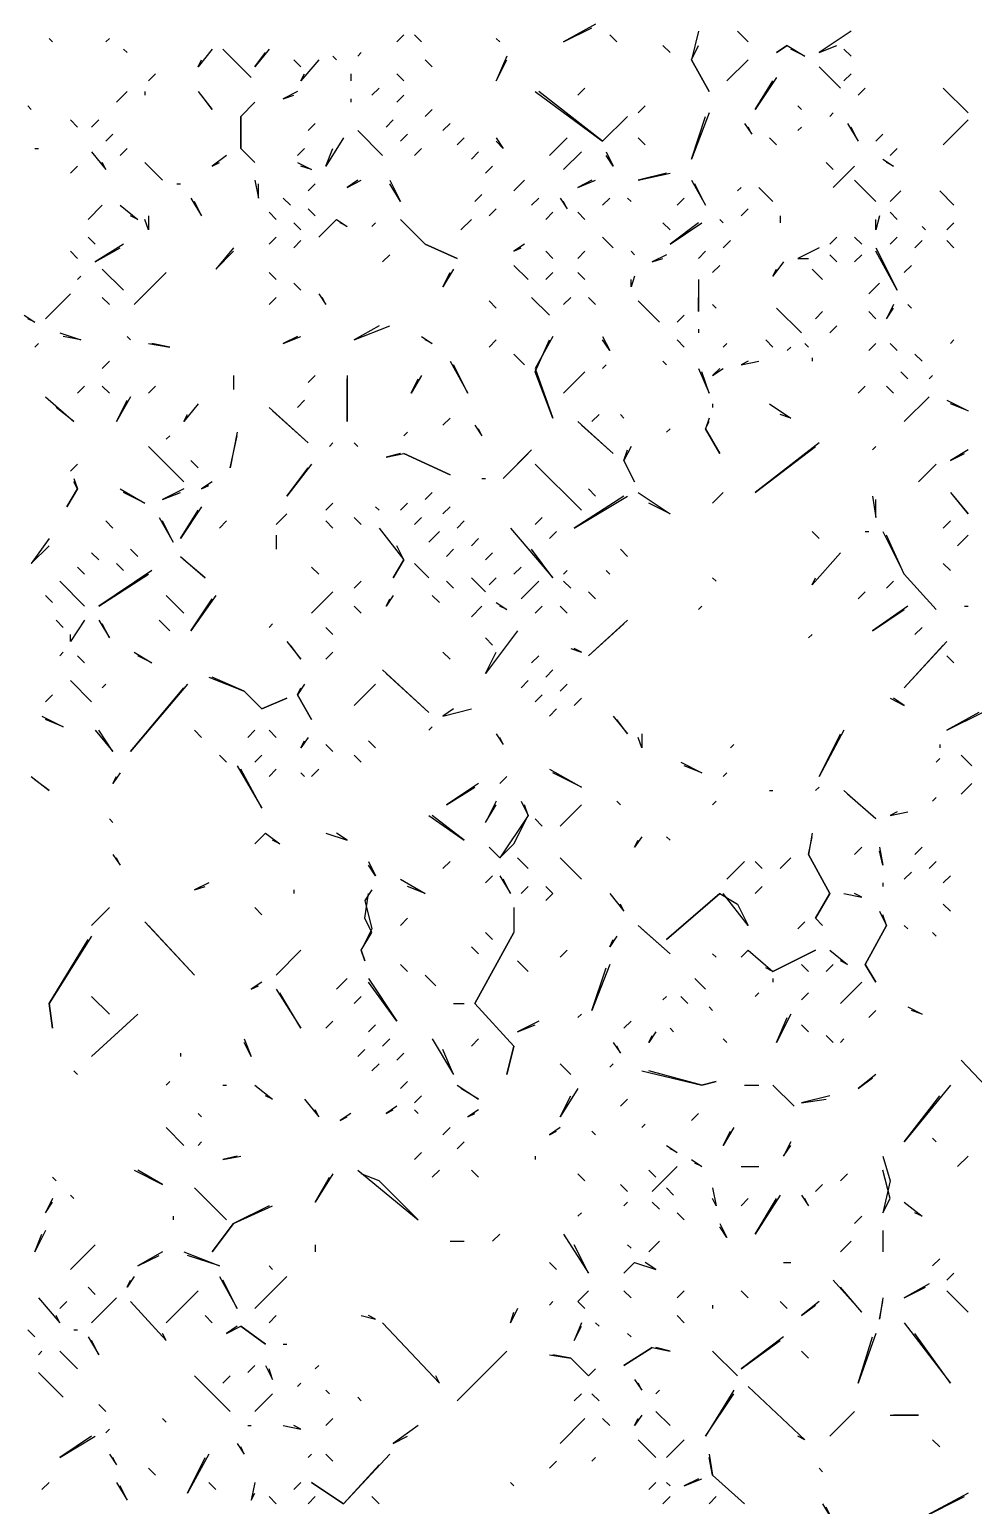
# Model space of a CAD drawing. Extents: x 1 to 2775, y -31 to 2075.
# Drawn here: x 1820.2 to 1864.6, y 582.8 to 652.1 of the extents above; entities that cross this region are included whole.
import ezdxf

# ---------------------------------------------------------------- set-up
doc = ezdxf.new("R2010")
doc.units = 0
doc.layers.add('LINEWORK', color=4, linetype='CONTINUOUS')

msp = doc.modelspace()

# ---------------------------------------------------------------- linework, layer by layer
at = {"layer": 'LINEWORK'}
for points in [[(1837.8333, 651.8333), (1837.5, 651.5)], [(1838.3333, 651.8333), (1838.6667, 651.5)], [(1846.8333, 652.3333), (1845.3333, 651.5), (1846.6667, 652.1667)], [(1847.5, 651.8333), (1847.8333, 651.5)], [(1851.6667, 652), (1851.3333, 650.6667), (1852.1667, 649.1667), (1851.3333, 650.6667), (1851.6667, 651.3333)], [(1853.5, 652), (1854, 651.5)], [(1858.8333, 652), (1857.3333, 651), (1858.1667, 651.3333)], [(1821.1667, 651.6667), (1821.3333, 651.5)], [(1824, 651.6667), (1823.8333, 651.5)], [(1824.6667, 651.1667), (1824.8333, 651)], [(1828.8333, 651.1667), (1828.1667, 650.3333), (1828.3333, 650.6667)], [(1829.3333, 651.1667), (1830.6667, 649.8333)], [(1831.5, 651.1667), (1830.8333, 650.3333), (1831.3333, 651)], [(1842.1667, 651.6667), (1842.3333, 651.5)], [(1850, 651.3333), (1850.3333, 651)], [(1855.8333, 651.3333), (1855.3333, 651), (1855.8333, 651.3333), (1856.6667, 650.8333), (1856, 651.1667)], [(1858.5, 651.1667), (1858.8333, 650.8333)], [(1832.6667, 650.6667), (1833, 650.3333)], [(1833.8333, 650.6667), (1833, 649.6667), (1833.1667, 650)], [(1834.5, 650.8333), (1834.6667, 650.6667)], [(1835.8333, 651), (1835.6667, 650.8333)], [(1838.8333, 650.6667), (1839.1667, 650.3333)], [(1842.6667, 650.8333), (1842.1667, 649.6667), (1842.6667, 650.6667)], [(1854, 650.6667), (1853, 649.6667)], [(1826.1667, 650), (1825.8333, 649.6667)], [(1835.3333, 650), (1835.3333, 649.6667)], [(1837.5, 650), (1837.8333, 649.6667)], [(1855.3333, 649.8333), (1854.3333, 648.3333), (1855.1667, 649.6667)], [(1857.3333, 650.3333), (1858.3333, 649.3333)], [(1858.8333, 650), (1858.5, 649.6667)], [(1824.8333, 649.1667), (1824.3333, 648.6667)], [(1825.6667, 649.1667), (1825.6667, 649)], [(1828.1667, 649.1667), (1828.8333, 648.3333), (1828.3333, 649)], [(1832.8333, 649.1667), (1832.1667, 648.8333), (1832.6667, 649)], [(1836.6667, 649.3333), (1836.3333, 649)], [(1837.8333, 649), (1837.5, 648.6667)], [(1844, 649.1667), (1847.1667, 646.8333), (1848.3333, 648), (1847.1667, 646.8333), (1844.1667, 649.1667)], [(1846.3333, 649.3333), (1846, 649)], [(1859.5, 649.3333), (1859.1667, 649)], [(1863.1667, 649.3333), (1864.3333, 648.1667)], [(1820.1667, 648.5), (1820.3333, 648.3333)], [(1830.8333, 648.6667), (1830.1667, 648), (1830.1667, 646.5), (1830.8333, 645.8333), (1830.1667, 646.5), (1830.1667, 648)], [(1835.3333, 648.8333), (1835.3333, 648.6667)], [(1839.1667, 648.3333), (1838.8333, 648)], [(1849.1667, 648.5), (1848.8333, 648.1667)], [(1856.3333, 648.5), (1856.5, 648.3333)], [(1822.1667, 647.8333), (1822.5, 647.5)], [(1823.5, 647.8333), (1823.1667, 647.5)], [(1833.6667, 647.6667), (1833.3333, 647.3333)], [(1837.3333, 647.8333), (1837, 647.5)], [(1840, 647.6667), (1839.6667, 647.3333)], [(1852.1667, 648.1667), (1851.3333, 646), (1852, 648)], [(1853.8333, 647.6667), (1854.1667, 647.1667), (1854, 647.5)], [(1858, 648.1667), (1857.8333, 648)], [(1858.6667, 647.6667), (1859.1667, 646.8333), (1858.8333, 647.5)], [(1864.3333, 647.8333), (1863.1667, 646.6667)], [(1824.1667, 647.1667), (1823.8333, 646.8333)], [(1835, 647), (1834.1667, 645.6667), (1834.5, 646.5)], [(1835.6667, 647.3333), (1836.8333, 646.1667)], [(1838, 647.1667), (1837.6667, 646.8333)], [(1840.6667, 647), (1840.3333, 646.6667)], [(1842.1667, 647), (1842.5, 646.5), (1842.1667, 646.8333)], [(1845.5, 647), (1844.6667, 646.1667)], [(1848.8333, 647), (1849.1667, 646.6667)], [(1855, 647), (1855.3333, 646.6667)], [(1856.5, 647.5), (1856.3333, 647.3333)], [(1860.3333, 647.1667), (1860, 646.8333)], [(1820.5, 646.5), (1820.6667, 646.5)], [(1823.1667, 646.3333), (1823.8333, 645.5), (1823.6667, 645.8333)], [(1824.8333, 646.5), (1824.5, 646.1667)], [(1833.1667, 646.5), (1832.8333, 646.1667)], [(1838.6667, 646.5), (1838.3333, 646.1667)], [(1841.3333, 646.3333), (1841, 646)], [(1846.1667, 646.3333), (1845.3333, 645.5)], [(1847.3333, 646.3333), (1847.6667, 645.6667), (1847.3333, 646.1667)], [(1861, 646.5), (1860.6667, 646.1667)], [(1822.5, 645.6667), (1822.1667, 645.3333)], [(1825.6667, 645.8333), (1826.5, 645)], [(1829.5, 646.1667), (1828.8333, 645.6667), (1829.1667, 645.8333)], [(1832.8333, 645.8333), (1833.5, 645.5), (1833, 645.6667)], [(1842, 645.6667), (1841.6667, 645.3333)], [(1857.6667, 645.8333), (1858, 645.5)], [(1859, 645.6667), (1858, 644.6667), (1858.6667, 645.3333)], [(1860.3333, 646), (1860.8333, 645.6667), (1860.5, 645.8333)], [(1827.1667, 644.8333), (1827.3333, 644.8333)], [(1830.8333, 645), (1831, 644.1667), (1831, 644.8333)], [(1833.6667, 644.8333), (1833.3333, 644.5)], [(1835.6667, 645), (1835.1667, 644.6667), (1835.8333, 645)], [(1837.1667, 645), (1837.6667, 644), (1837.1667, 644.8333)], [(1843.5, 645), (1843, 644.5)], [(1846.6667, 645), (1846, 644.6667), (1846.8333, 645)], [(1850.1667, 645.3333), (1848.8333, 645), (1850.3333, 645.3333)], [(1851.3333, 645), (1852, 643.8333), (1851.5, 644.8333)], [(1859, 645), (1860, 644)], [(1827.8333, 644.1667), (1828.3333, 643.3333), (1828, 644)], [(1832.1667, 644.1667), (1832.5, 643.8333)], [(1841.5, 644.3333), (1841.1667, 644)], [(1844.1667, 644.1667), (1843.8333, 643.8333)], [(1845.1667, 644.1667), (1845.5, 643.6667), (1845.3333, 644)], [(1847.5, 644.1667), (1847.1667, 643.8333)], [(1848.3333, 644.1667), (1848.5, 644)], [(1851, 644.1667), (1850.6667, 643.8333)], [(1853.6667, 644.6667), (1853.5, 644.5)], [(1854.5, 644.6667), (1855.1667, 644)], [(1861.1667, 644.5), (1860.6667, 644)], [(1863, 644.5), (1863.6667, 643.8333)], [(1823.6667, 643.8333), (1823, 643.1667)], [(1824.5, 643.8333), (1825.3333, 643.1667), (1825, 643.3333)], [(1831.5, 643.5), (1831.8333, 643.1667)], [(1833.3333, 643.6667), (1833.6667, 643.3333)], [(1842.1667, 643.6667), (1841.8333, 643.3333)], [(1844.8333, 643.5), (1844.5, 643.1667)], [(1846, 643.5), (1846.3333, 643.1667)], [(1854, 643.6667), (1853.6667, 643.3333)], [(1860.6667, 643.5), (1861, 643.1667)], [(1825.8333, 643.3333), (1825.8333, 642.6667), (1825.6667, 643.1667)], [(1832.6667, 643), (1833, 642.6667)], [(1834.6667, 643.1667), (1833.8333, 642.3333), (1834.6667, 643.1667), (1835.1667, 642.8333), (1834.8333, 643)], [(1836.5, 643), (1836.3333, 642.8333)], [(1837.6667, 643.1667), (1838.8333, 642), (1840.3333, 641.3333), (1838.8333, 642)], [(1841, 643.1667), (1840.5, 642.6667)], [(1850, 643), (1850.3333, 642.6667)], [(1851.6667, 643), (1850.3333, 642), (1851.8333, 643)], [(1852.6667, 643.1667), (1852.8333, 643)], [(1855.5, 643.3333), (1855.5, 643)], [(1860.1667, 643.3333), (1860, 642.6667), (1860, 643.1667)], [(1862.1667, 642.8333), (1862.3333, 642.6667)], [(1863.6667, 643), (1863.3333, 642.6667)], [(1823, 642.3333), (1823.3333, 642)], [(1831.8333, 642.3333), (1831.5, 642)], [(1833, 642.1667), (1832.6667, 641.8333)], [(1847.1667, 642.3333), (1847.6667, 641.8333)], [(1853.1667, 642.1667), (1852.8333, 641.8333)], [(1858.1667, 642.3333), (1857.8333, 642)], [(1859, 642.3333), (1859.3333, 642)], [(1861, 642.3333), (1860.6667, 642)], [(1862.1667, 642.1667), (1861.8333, 641.8333)], [(1863.3333, 642.1667), (1863.6667, 641.8333)], [(1822.1667, 641.6667), (1822.5, 641.3333)], [(1824.6667, 642), (1823.3333, 641.1667), (1824.5, 641.8333)], [(1829.8333, 641.8333), (1829, 640.8333), (1829.8333, 641.6667)], [(1837.1667, 641.5), (1836.8333, 641.1667)], [(1843.5, 642), (1843, 641.6667), (1843.3333, 641.8333)], [(1844.5, 641.6667), (1844.8333, 641.3333)], [(1846.3333, 641.6667), (1846, 641.3333)], [(1848.5, 641.6667), (1848.6667, 641.5)], [(1850.1667, 641.5), (1849.5, 641.1667), (1850, 641.3333)], [(1852, 641.6667), (1851.6667, 641.3333)], [(1857.3333, 641.8333), (1856.3333, 641.3333), (1856.8333, 641.3333)], [(1857.8333, 641.5), (1858.1667, 641.1667)], [(1859.3333, 641.5), (1859, 641.1667)], [(1860, 641.8333), (1861, 639.8333), (1860, 641.6667)], [(1823.6667, 640.8333), (1824.6667, 639.8333)], [(1826.6667, 640.6667), (1825.1667, 639.1667)], [(1831.5, 640.6667), (1831.8333, 640.3333)], [(1840.1667, 640.8333), (1839.6667, 640), (1840, 640.6667)], [(1843, 641), (1843.6667, 640.3333)], [(1844.8333, 640.6667), (1844.5, 640.3333)], [(1846, 640.6667), (1846.3333, 640.3333)], [(1852.6667, 641), (1852.3333, 640.6667)], [(1855.6667, 641.1667), (1855.1667, 640.5), (1855.3333, 640.8333)], [(1857, 640.8333), (1857.5, 640.3333)], [(1861.6667, 641), (1861.3333, 640.6667)], [(1822.6667, 640.5), (1822.5, 640.3333)], [(1832.6667, 640.1667), (1833, 639.8333)], [(1848.6667, 640.5), (1848.5, 640), (1848.5, 640.3333)], [(1851.6667, 640.3333), (1851.6667, 638.8333), (1851.6667, 639.5)], [(1860.1667, 640.1667), (1859.6667, 639.6667)], [(1822.1667, 639.6667), (1821, 638.5)], [(1823.6667, 639.5), (1824, 639.1667)], [(1831.8333, 639.5), (1831.5, 639.1667)], [(1833.8333, 639.6667), (1834.1667, 639.1667), (1834, 639.5)], [(1841.8333, 639.3333), (1842.1667, 639)], [(1843.8333, 639.5), (1844.6667, 638.6667)], [(1845.6667, 639.5), (1845.3333, 639.1667)], [(1846.5, 639.5), (1846.8333, 639.1667)], [(1848.8333, 639.3333), (1849.8333, 638.3333)], [(1820, 638.6667), (1820.5, 638.3333), (1820.1667, 638.5)], [(1851, 638.6667), (1850.6667, 638.3333)], [(1852.3333, 639.1667), (1852.5, 639)], [(1855.3333, 639), (1856.5, 637.8333)], [(1857.5, 638.8333), (1857.1667, 638.5)], [(1859.6667, 638.8333), (1860, 638.5)], [(1860.8333, 639.1667), (1860.5, 638.5), (1860.8333, 639)], [(1861.5, 639.1667), (1861.6667, 639)], [(1836.6667, 638.1667), (1835.5, 637.5), (1837.1667, 638.1667)], [(1851.6667, 638), (1851.6667, 637.8333)], [(1858.1667, 638.1667), (1857.8333, 637.8333)], [(1820.6667, 637.3333), (1820.5, 637.1667)], [(1821.6667, 637.8333), (1822.6667, 637.5), (1821.8333, 637.6667)], [(1824.8333, 637.6667), (1825, 637.5)], [(1825.8333, 637.3333), (1826.8333, 637.1667), (1826, 637.3333)], [(1832.8333, 637.6667), (1832.1667, 637.3333), (1833, 637.6667)], [(1838.6667, 637.6667), (1839.1667, 637.3333), (1838.8333, 637.5)], [(1842.1667, 637.5), (1841.8333, 637.1667)], [(1844.8333, 637.6667), (1844, 636.1667), (1844.8333, 633.8333), (1844, 636), (1844.6667, 637.5)], [(1847.1667, 637.6667), (1847.5, 637), (1847.1667, 637.5)], [(1850.6667, 637.5), (1851, 637.1667)], [(1853, 637.3333), (1852.8333, 637.1667)], [(1854.8333, 637.5), (1855.1667, 637.1667)], [(1856.6667, 637.3333), (1856.8333, 637.1667)], [(1860, 637.3333), (1859.6667, 637)], [(1860.6667, 637.3333), (1861, 637)], [(1863.6667, 637.5), (1863.5, 637.3333)], [(1824, 636.5), (1823.6667, 636.1667)], [(1840, 636.5), (1840.8333, 635), (1840.1667, 636.3333)], [(1843, 636.8333), (1843.5, 636.3333)], [(1850, 636.5), (1850.1667, 636.3333)], [(1854, 636.5), (1853.6667, 636.3333), (1854.5, 636.5)], [(1856, 637.1667), (1855.8333, 637)], [(1857, 636.6667), (1857, 636.5)], [(1861.8333, 636.8333), (1862.1667, 636.5)], [(1829.8333, 635.8333), (1829.8333, 635.1667)], [(1833.6667, 635.8333), (1833.3333, 635.5)], [(1835.1667, 635.8333), (1835.1667, 633.6667), (1835.1667, 635.6667)], [(1838.6667, 635.8333), (1838.1667, 635), (1838.5, 635.6667)], [(1846.3333, 636), (1845.3333, 635)], [(1847.3333, 636.3333), (1847.1667, 636.1667)], [(1851.6667, 636.1667), (1852.1667, 635), (1851.8333, 636)], [(1852.6667, 636.1667), (1852.3333, 635.8333), (1852.8333, 636.1667)], [(1861.1667, 636), (1861.5, 635.6667)], [(1862.6667, 635.8333), (1862.5, 635.6667)], [(1822.8333, 635.3333), (1822.5, 635)], [(1823.6667, 635.3333), (1824, 635)], [(1826.1667, 635.3333), (1825.8333, 635)], [(1859.5, 635.3333), (1859.1667, 635)], [(1860.5, 635.3333), (1860.8333, 635)], [(1821, 634.8333), (1822.3333, 633.6667), (1821.5, 634.3333)], [(1825, 634.8333), (1824.3333, 633.6667), (1824.8333, 634.6667)], [(1828.1667, 634.5), (1827.5, 633.6667), (1827.6667, 634)], [(1833.1667, 634.6667), (1832.8333, 634.3333)], [(1852.3333, 634.5), (1852.3333, 634.3333)], [(1855, 634.5), (1856, 633.8333), (1855.5, 634)], [(1862.5, 634.8333), (1861.3333, 633.6667)], [(1863.3333, 634.6667), (1864.3333, 634.1667), (1863.5, 634.5)], [(1831.5, 634.3333), (1833.3333, 632.6667), (1831.6667, 634.1667)], [(1840, 633.8333), (1839.6667, 633.5)], [(1847, 634), (1846.6667, 633.6667)], [(1848, 634), (1848.1667, 633.8333)], [(1852.1667, 633.8333), (1852, 633.3333), (1852.6667, 632.1667), (1852, 633.3333), (1852.1667, 633.6667)], [(1830, 633.1667), (1829.6667, 631.5), (1830, 633)], [(1838, 633.1667), (1837.8333, 633)], [(1841.1667, 633.5), (1841.5, 633), (1841.3333, 633.3333)], [(1846, 633.6667), (1847.6667, 632.1667), (1846.1667, 633.5)], [(1850.3333, 633.3333), (1850.1667, 633.1667)], [(1825.8333, 632.5), (1827.5, 630.8333)], [(1826.8333, 633), (1826.6667, 632.8333)], [(1834.5, 632.6667), (1834.3333, 632.5)], [(1835.5, 632.6667), (1835.6667, 632.5)], [(1843.8333, 632.3333), (1842.5, 631), (1843.6667, 632.1667)], [(1848.5, 632.5), (1848.1667, 631.8333), (1848.6667, 630.8333), (1848.1667, 631.8333), (1848.3333, 632.3333)], [(1857.3333, 632.6667), (1854.3333, 630.3333), (1857.1667, 632.5)], [(1860, 632.5), (1859.8333, 632.3333)], [(1864.3333, 632.3333), (1863.5, 631.8333), (1864.1667, 632.1667)], [(1822.5, 631.6667), (1822.1667, 631.3333)], [(1827.8333, 631.8333), (1828.1667, 631.5)], [(1833.5, 631.6667), (1832.3333, 630.1667), (1833.3333, 631.5)], [(1837.6667, 632.1667), (1837, 632), (1837.8333, 632.1667), (1840, 631.1667), (1837.8333, 632.1667)], [(1844, 631.6667), (1846.1667, 629.5)], [(1862.8333, 631.6667), (1862, 630.8333)], [(1822.3333, 631), (1822.5, 630.5), (1822, 629.6667), (1822.5, 630.5), (1822.3333, 630.8333)], [(1841.5, 631), (1841.6667, 631)], [(1824.5, 630.5), (1825.6667, 629.8333), (1824.6667, 630.3333)], [(1827.5, 630.5), (1826.5, 630), (1827.3333, 630.3333)], [(1828.8333, 630.8333), (1828.3333, 630.5), (1828.6667, 630.6667)], [(1839.1667, 630.3333), (1838.8333, 630)], [(1846.5, 630.5), (1846.8333, 630.1667)], [(1848.8333, 630.3333), (1850.3333, 629.3333), (1849.3333, 629.8333)], [(1852.8333, 630.3333), (1852.3333, 629.8333)], [(1863.5, 630.3333), (1864.3333, 629.3333), (1863.6667, 630.1667)], [(1828.3333, 629.6667), (1827.3333, 628.1667), (1828.1667, 629.5)], [(1834.5, 629.8333), (1834.1667, 629.5)], [(1836.5, 629.6667), (1836.6667, 629.5)], [(1838, 629.8333), (1837.6667, 629.5)], [(1840, 629.6667), (1839.6667, 629.3333)], [(1848.1667, 630.1667), (1845.8333, 628.6667), (1848.3333, 630.1667)], [(1859.8333, 630.1667), (1860, 629.1667), (1860, 630)], [(1823.8333, 629), (1824.1667, 628.6667)], [(1826.3333, 629.1667), (1827, 628), (1826.5, 629)], [(1829.5, 629), (1829.1667, 628.6667)], [(1832.3333, 629.3333), (1831.8333, 628.8333)], [(1834.1667, 629), (1834.5, 628.6667)], [(1835.5, 629.1667), (1835.8333, 628.8333)], [(1838.6667, 629.1667), (1838.3333, 628.8333)], [(1840.6667, 629), (1840.3333, 628.6667)], [(1844.3333, 629.1667), (1844, 628.8333)], [(1863.5, 629), (1863.1667, 628.6667)], [(1821.1667, 628.1667), (1820.3333, 627), (1821.1667, 627.8333)], [(1831.8333, 628.3333), (1831.8333, 627.6667)], [(1836.6667, 628.6667), (1837.8333, 627.1667), (1837.3333, 626.3333), (1837.8333, 627.1667), (1837.5, 627.8333)], [(1839.5, 628.5), (1839, 628)], [(1841.3333, 628.1667), (1841, 627.8333)], [(1842.8333, 628.6667), (1844.8333, 626.3333), (1843.8333, 627.6667)], [(1845, 628.5), (1844.6667, 628.1667)], [(1857, 628.5), (1857.3333, 628.1667)], [(1859.5, 628.5), (1859.6667, 628.5)], [(1860.3333, 628.5), (1861.3333, 626.5), (1862.8333, 624.8333), (1861.3333, 626.5), (1860.5, 628.3333)], [(1864.3333, 628.3333), (1863.8333, 627.8333)], [(1823.1667, 627.5), (1823.5, 627.1667)], [(1825, 627.6667), (1825.3333, 627.3333)], [(1840.1667, 627.6667), (1839.8333, 627.3333)], [(1842, 627.5), (1841.6667, 627.1667)], [(1848, 627.6667), (1848.3333, 627.3333)], [(1858.3333, 627.5), (1857, 626), (1857.1667, 626.3333)], [(1822.5, 626.8333), (1822.8333, 626.5)], [(1824.3333, 627), (1824.6667, 626.6667)], [(1827.3333, 627.3333), (1828.5, 626.3333), (1827.5, 627.1667)], [(1833.5, 626.8333), (1833.8333, 626.5)], [(1838.3333, 627), (1839, 626.3333)], [(1843.3333, 626.8333), (1843, 626.5)], [(1863.1667, 627), (1863.5, 626.6667)], [(1821.6667, 626.1667), (1822.8333, 625)], [(1826, 626.6667), (1823.5, 625), (1825.8333, 626.5)], [(1835.8333, 626.1667), (1835.5, 625.8333)], [(1839.8333, 626.1667), (1840.1667, 625.8333)], [(1841, 626.3333), (1841.6667, 625.6667)], [(1842.1667, 626.3333), (1841.8333, 626)], [(1844.1667, 626.1667), (1843.3333, 625.3333)], [(1845.5, 626.6667), (1845.3333, 626.5)], [(1845.3333, 626.1667), (1845.6667, 625.8333)], [(1847.3333, 626.6667), (1847.5, 626.5)], [(1852.3333, 626.3333), (1852.5, 626.1667)], [(1860.8333, 626.1667), (1860.5, 625.8333)], [(1821, 625.5), (1821.3333, 625.1667)], [(1826.6667, 625.5), (1827.5, 624.6667)], [(1829, 625.5), (1827.8333, 623.8333), (1828.8333, 625.3333)], [(1834.5, 625.6667), (1833.5, 624.6667)], [(1837.3333, 625.5), (1837, 625), (1837.1667, 625.3333)], [(1839.1667, 625.5), (1839.5, 625.1667)], [(1846.5, 625.6667), (1846.8333, 625.3333)], [(1859.5, 625.6667), (1859.1667, 625.3333)], [(1835.5, 625), (1835.8333, 624.6667)], [(1841.5, 625), (1841, 624.5)], [(1842.1667, 625.1667), (1842.6667, 624.8333), (1842.3333, 625)], [(1844.3333, 625), (1844, 624.6667)], [(1845.1667, 625), (1845.5, 624.6667)], [(1851.8333, 625), (1851.6667, 624.8333)], [(1861.5, 625), (1859.8333, 623.8333), (1861.3333, 624.8333)], [(1864.1667, 625), (1864.3333, 625)], [(1821.5, 624.3333), (1821.8333, 624)], [(1822.8333, 624.3333), (1822.1667, 623.3333), (1822.1667, 623.6667)], [(1823.5, 624.3333), (1824, 623.5), (1823.6667, 624.1667)], [(1826.3333, 624.3333), (1826.8333, 623.8333)], [(1831.6667, 624.1667), (1831.5, 624)], [(1848.3333, 624.3333), (1846.5, 622.6667), (1848.1667, 624.1667)], [(1832.3333, 623.3333), (1833, 622.5), (1832.5, 623.1667)], [(1834.1667, 624), (1834.5, 623.6667)], [(1843.1667, 623.8333), (1841.6667, 621.8333), (1842.1667, 622.8333)], [(1841.6667, 623.5), (1842, 623.1667)], [(1857, 623.6667), (1856.8333, 623.5)], [(1863.3333, 623.3333), (1861.3333, 621.1667), (1863.1667, 623.1667)], [(1862.1667, 624), (1861.8333, 623.6667)], [(1821.8333, 622.8333), (1821.6667, 622.6667)], [(1822.5, 622.6667), (1822.8333, 622.3333)], [(1825.1667, 622.8333), (1826, 622.3333), (1825.3333, 622.6667)], [(1834.5, 622.8333), (1834.1667, 622.5)], [(1839.6667, 622.8333), (1840, 622.5)], [(1844.1667, 622.6667), (1843.8333, 622.3333)], [(1845.6667, 623), (1846.1667, 622.8333), (1845.8333, 623)], [(1863.3333, 622.6667), (1863.6667, 622.3333)], [(1836.8333, 622), (1839, 620), (1837, 621.8333)], [(1844.8333, 622), (1844.5, 621.6667)], [(1822.1667, 621.5), (1823.1667, 620.5)], [(1823.8333, 621.3333), (1823.6667, 621.1667)], [(1827.6667, 621.3333), (1825, 618.1667), (1827.5, 621.1667)], [(1828.6667, 621.6667), (1830.3333, 621), (1831.1667, 620.1667), (1832.3333, 620.6667), (1831.1667, 620.1667), (1830.3333, 621), (1828.8333, 621.6667)], [(1833.1667, 621.3333), (1832.8333, 620.8333), (1833.5, 619.6667), (1832.8333, 620.8333), (1833, 621.1667)], [(1836.5, 621.3333), (1835.5, 620.3333)], [(1843.6667, 621.5), (1843.3333, 621.1667)], [(1845.5, 621.3333), (1845.1667, 621)], [(1821.3333, 620.8333), (1821, 620.5)], [(1844.3333, 620.8333), (1844, 620.5)], [(1846.1667, 620.6667), (1845.8333, 620.3333)], [(1860.6667, 620.6667), (1861.3333, 620.3333), (1860.8333, 620.6667)], [(1840.1667, 620.1667), (1839.6667, 619.8333), (1841, 620.1667)], [(1845, 620.1667), (1844.6667, 619.8333)], [(1864.8333, 620), (1863.3333, 619.1667), (1865, 620)], [(1820.8333, 619.8333), (1821.8333, 619.3333), (1821, 619.6667)], [(1823.3333, 619.1667), (1824.1667, 618.1667), (1823.5, 619.1667)], [(1828, 619.1667), (1828.3333, 618.8333)], [(1830.8333, 619.1667), (1830.5, 618.8333)], [(1831.5, 619.1667), (1831.8333, 618.8333)], [(1839.1667, 619.3333), (1839, 619.1667)], [(1847.6667, 619.8333), (1848.3333, 619), (1847.8333, 619.6667)], [(1858.5, 619.1667), (1857.3333, 617), (1858.3333, 619)], [(1833.3333, 618.8333), (1833, 618.3333), (1833.1667, 618.6667)], [(1834.1667, 618.5), (1834.5, 618.1667)], [(1836.1667, 618.6667), (1836.5, 618.3333)], [(1842.1667, 619), (1842.5, 618.5), (1842.3333, 618.8333)], [(1849, 619), (1849, 618.3333), (1848.8333, 618.8333)], [(1853.3333, 618.5), (1853.1667, 618.3333)], [(1863, 618.5), (1863, 618.3333)], [(1829.1667, 618), (1829.5, 617.6667)], [(1831.1667, 618), (1830.8333, 617.6667)], [(1835.5, 618), (1835.8333, 617.6667)], [(1863, 617.8333), (1862.8333, 617.6667)], [(1864, 618), (1864.5, 617.5)], [(1824.5, 617.1667), (1824.1667, 616.6667), (1824.3333, 617)], [(1830, 617.5), (1831.1667, 615.5), (1830.1667, 617.3333)], [(1831.8333, 617.3333), (1831.5, 617)], [(1833, 617.1667), (1833.1667, 617)], [(1833.8333, 617.3333), (1833.5, 617)], [(1844.6667, 617.3333), (1846.1667, 616.5), (1844.8333, 617.1667)], [(1850.8333, 617.6667), (1851.8333, 617.1667), (1851, 617.5)], [(1853, 617.1667), (1852.8333, 617)], [(1820.3333, 617), (1821.1667, 616.3333), (1820.5, 616.8333)], [(1841.3333, 616.6667), (1839.8333, 615.6667), (1841.1667, 616.5)], [(1842.6667, 617), (1842.3333, 616.6667)], [(1857.3333, 616.5), (1857.1667, 616.3333)], [(1864.5, 616.6667), (1864, 616.1667)], [(1842.1667, 615.8333), (1841.6667, 614.8333), (1842.1667, 615.6667)], [(1843.3333, 615.8333), (1843.6667, 615.1667), (1842.3333, 613.1667), (1841.8333, 613.6667), (1842.3333, 613.1667), (1843, 613.8333), (1843.6667, 615.1667), (1843.5, 615.6667)], [(1847.8333, 615.8333), (1848, 615.6667)], [(1852.5, 615.8333), (1852.3333, 615.6667)], [(1855, 616.3333), (1855.1667, 616.3333)], [(1858.5, 616.3333), (1860, 615), (1858.6667, 616.1667)], [(1862.8333, 616), (1862.6667, 615.8333)], [(1824, 615), (1824.1667, 614.8333)], [(1839, 615.1667), (1840.6667, 614), (1839.1667, 615.1667)], [(1844, 615), (1844.3333, 614.6667)], [(1846.1667, 615.6667), (1845.1667, 614.6667)], [(1861, 615.3333), (1860.6667, 615.1667), (1861.5, 615.3333)], [(1831.3333, 614.3333), (1830.8333, 613.8333), (1831.3333, 614.3333), (1832, 613.8333), (1831.6667, 614)], [(1834.1667, 614.3333), (1835.1667, 614), (1834.6667, 614.3333)], [(1857, 614.3333), (1856.8333, 613.3333), (1857.8333, 611.5), (1857.1667, 610.3333), (1857.5, 610), (1857.1667, 610.3333), (1857.8333, 611.5), (1856.8333, 613.3333), (1857, 614.1667)], [(1849, 614.1667), (1848.6667, 613.6667), (1848.8333, 614)], [(1850.1667, 614.1667), (1850.3333, 614)], [(1859.3333, 613.6667), (1859, 613.3333)], [(1860.1667, 613.6667), (1860.3333, 612.8333), (1860.1667, 613.5)], [(1862.1667, 613.6667), (1861.8333, 613.3333)], [(1824.1667, 613.3333), (1824.5, 612.8333), (1824.3333, 613.1667)], [(1836.1667, 613), (1836.5, 612.3333), (1836.1667, 612.8333)], [(1840, 613), (1839.6667, 612.6667)], [(1843.1667, 613.1667), (1843.6667, 612.6667)], [(1845.1667, 613.1667), (1846.1667, 612.1667)], [(1853.8333, 613), (1853, 612.1667)], [(1854.3333, 613), (1854.6667, 612.6667)], [(1856, 613.1667), (1855.5, 612.6667)], [(1862.8333, 613), (1862.5, 612.6667)], [(1842, 612.3333), (1841.6667, 612)], [(1842.3333, 612.3333), (1842.8333, 611.5), (1842.5, 612.1667)], [(1861.6667, 612.5), (1861.3333, 612.1667)], [(1863.5, 612.3333), (1863.1667, 612)], [(1828.6667, 612), (1828, 611.6667), (1828.5, 611.8333)], [(1832.6667, 611.6667), (1832.6667, 611.5)], [(1836.3333, 611.6667), (1836, 611.1667), (1836.3333, 609.8333), (1835.8333, 608.8333), (1836, 608.3333), (1835.8333, 608.8333), (1836.3333, 609.6667), (1836, 610.3333), (1836.1667, 611.5)], [(1837.6667, 612.1667), (1838.8333, 611.5), (1838, 611.8333)], [(1843.6667, 611.8333), (1843.3333, 611.5)], [(1844.5, 611.8333), (1844.8333, 611.5), (1844.5, 611.1667), (1844.8333, 611.5)], [(1854.6667, 611.8333), (1854.3333, 611.5)], [(1860.3333, 612), (1860.3333, 611.8333)], [(1824, 610.8333), (1823.1667, 610)], [(1830.8333, 610.8333), (1831.1667, 610.5)], [(1843, 610.8333), (1843, 609.6667), (1841.1667, 606.3333), (1843, 604.3333), (1842.6667, 603), (1843, 604.3333), (1841.1667, 606.3333), (1843, 609.6667)], [(1847.5, 611.5), (1848.1667, 610.6667), (1848, 611)], [(1852.6667, 611.5), (1850.1667, 609.3333), (1852.6667, 611.5), (1853.5, 611), (1854, 610), (1852.8333, 611.5)], [(1858.5, 611.5), (1859.3333, 611.3333), (1859, 611.5)], [(1863.1667, 611), (1863.5, 610.6667)], [(1825.6667, 610.1667), (1828, 607.6667), (1825.8333, 610)], [(1838, 610.3333), (1837.6667, 610)], [(1856.6667, 610.1667), (1856.3333, 609.8333)], [(1860.1667, 610.6667), (1860.5, 610), (1859.5, 608.1667), (1860, 607.3333), (1859.5, 608.1667), (1860.5, 610), (1860.3333, 610.5)], [(1823.1667, 609.5), (1821.1667, 606.3333), (1821.3333, 605.1667), (1821.1667, 606.3333), (1823, 609.3333)], [(1841.6667, 609.6667), (1842, 609.3333)], [(1847.8333, 609.5), (1847.5, 609), (1847.6667, 609.3333)], [(1848.8333, 610), (1850.3333, 608.6667), (1849, 609.8333)], [(1861.3333, 610), (1861.5, 609.8333)], [(1862.6667, 609.6667), (1862.8333, 609.5)], [(1833, 608.8333), (1831.8333, 607.6667)], [(1841, 609), (1841.3333, 608.6667)], [(1845.5, 608.8333), (1845.1667, 608.5)], [(1854, 608.8333), (1853.6667, 608.5), (1854, 608.8333), (1855.1667, 607.8333), (1857.1667, 608.8333), (1855.1667, 607.8333), (1854.8333, 608)], [(1857.8333, 608.8333), (1858.6667, 608.1667), (1858.3333, 608.3333)], [(1837.6667, 608.1667), (1838, 607.8333)], [(1843.1667, 608.3333), (1843.6667, 607.8333)], [(1847.5, 608.1667), (1846.6667, 606), (1847.3333, 608)], [(1852.3333, 608.6667), (1852.5, 608.5)], [(1856.5, 608.1667), (1856.8333, 607.8333)], [(1858, 608.1667), (1857.6667, 607.8333)], [(1835.1667, 607.5), (1834.6667, 607)], [(1836.1667, 607.5), (1837.5, 605.5), (1836.1667, 607.3333)], [(1838.8333, 607.6667), (1839.3333, 607.1667)], [(1851.5, 607.5), (1852, 607)], [(1855.1667, 607.5), (1855.1667, 607.3333)], [(1831.1667, 607.3333), (1830.6667, 607), (1831, 607.1667)], [(1831.8333, 607), (1833, 605.1667), (1832, 606.8333)], [(1854.5, 606.8333), (1854.3333, 606.6667)], [(1856.8333, 606.8333), (1856.5, 606.5)], [(1859.3333, 607.3333), (1858.3333, 606.3333)], [(1823.1667, 606.6667), (1824, 605.8333)], [(1835.8333, 606.6667), (1835.5, 606.3333)], [(1840.1667, 606.3333), (1840.6667, 606.3333)], [(1850.1667, 606.6667), (1850, 606.5)], [(1850.8333, 606.6667), (1851.1667, 606.3333)], [(1852.1667, 606.1667), (1852.3333, 606)], [(1860, 606), (1859.6667, 605.6667)], [(1861.5, 606.1667), (1862.1667, 605.8333), (1861.6667, 606)], [(1825.3333, 605.8333), (1823.1667, 603.8333), (1825.1667, 605.6667)], [(1834.5, 605.5), (1834.1667, 605.1667)], [(1836.5, 605.3333), (1836.1667, 605)], [(1844.1667, 605.5), (1843.1667, 605), (1844, 605.3333)], [(1846.1667, 605.8333), (1846, 605.6667)], [(1848.5, 605.5), (1848.1667, 605.1667)], [(1856, 605.8333), (1855.3333, 604.5), (1855.8333, 605.6667)], [(1856.5, 605.3333), (1856.8333, 605)], [(1830.3333, 604.6667), (1830.6667, 603.8333), (1830.3333, 604.5)], [(1837.1667, 604.6667), (1836.8333, 604.3333)], [(1839.1667, 604.6667), (1840.1667, 603), (1839.6667, 604.1667)], [(1841.3333, 604.6667), (1841, 604.3333)], [(1849.6667, 605), (1849.3333, 604.5), (1849.5, 604.8333)], [(1850.3333, 605.1667), (1850.5, 605)], [(1852.8333, 604.6667), (1853, 604.5)], [(1857.6667, 604.8333), (1858, 604.5)], [(1858.5, 604.6667), (1858.3333, 604.5)], [(1827.3333, 604), (1827.3333, 603.8333)], [(1836, 604.1667), (1835.6667, 603.8333)], [(1837.8333, 604), (1837.5, 603.6667)], [(1847.6667, 604.5), (1848, 604), (1847.8333, 604.3333)], [(1836.6667, 603.5), (1836.3333, 603.1667)], [(1845.1667, 603.5), (1845.6667, 603)], [(1847.6667, 603.5), (1847.5, 603.3333)], [(1864, 603.6667), (1867.1667, 600.3333), (1867, 600.6667)], [(1822.3333, 603.1667), (1822.5, 603)], [(1826.8333, 602.6667), (1826.6667, 602.5)], [(1838, 602.6667), (1837.6667, 602.3333)], [(1849, 603.1667), (1851.8333, 602.5), (1852.5, 602.6667), (1851.8333, 602.5), (1849.3333, 603.1667)], [(1860, 603), (1859.1667, 602.3333), (1859.8333, 602.8333)], [(1829.3333, 602.5), (1829.5, 602.5)], [(1830.8333, 602.5), (1831.6667, 601.8333), (1831.3333, 602)], [(1833.1667, 601.8333), (1833.8333, 601), (1833.6667, 601.3333)], [(1838.6667, 602), (1838.3333, 601.6667)], [(1840.3333, 602.5), (1841.3333, 601.8333), (1840.5, 602.3333)], [(1846, 602.3333), (1845.1667, 601), (1845.6667, 602)], [(1848.3333, 601.8333), (1848, 601.5)], [(1853.8333, 602.5), (1854.5, 602.5)], [(1855.1667, 602.5), (1856.1667, 601.5)], [(1857.8333, 602), (1856.5, 601.6667), (1857.6667, 601.8333)], [(1863.5, 602.5), (1861.3333, 599.8333), (1863, 602)], [(1828.1667, 601.1667), (1828.3333, 601)], [(1835.3333, 601.1667), (1834.8333, 600.8333), (1835.1667, 601)], [(1837.5, 601.5), (1837, 601.1667), (1837.3333, 601.3333)], [(1838.3333, 601.3333), (1838.5, 601.1667)], [(1841.3333, 601.3333), (1840.8333, 601), (1841.1667, 601.1667)], [(1851.6667, 601.1667), (1851.3333, 600.8333)], [(1826.6667, 600.5), (1827.5, 599.6667)], [(1840, 600.5), (1839.6667, 600.1667)], [(1845.1667, 600.5), (1844.6667, 600.1667), (1845, 600.3333)], [(1849.1667, 600.6667), (1849, 600.5)], [(1853.3333, 600.5), (1852.8333, 599.6667), (1853.1667, 600.3333)], [(1828.3333, 599.8333), (1828.1667, 599.6667)], [(1840.6667, 599.8333), (1840.3333, 599.5)], [(1846.6667, 600.3333), (1846.8333, 600.1667)], [(1856, 599.8333), (1855.6667, 599.1667), (1856, 599.6667)], [(1862.6667, 600), (1862.8333, 599.8333)], [(1830, 599.1667), (1829.3333, 599), (1830.1667, 599.1667)], [(1838.6667, 599.3333), (1838.3333, 599)], [(1844, 599.1667), (1844, 599)], [(1850.1667, 599.6667), (1850.6667, 599.3333), (1850.3333, 599.5)], [(1860.3333, 599.1667), (1860.6667, 598), (1860.3333, 596.5), (1860.6667, 597.1667), (1860.3333, 598.5)], [(1864.3333, 599.1667), (1863.8333, 598.6667)], [(1825.1667, 598.5), (1826.5, 597.8333), (1825.3333, 598.5)], [(1835.6667, 598.5), (1838.5, 596.1667), (1836.6667, 598), (1835.8333, 598.3333)], [(1839.5, 598.5), (1839.1667, 598.1667)], [(1841, 598.5), (1841.3333, 598.1667)], [(1849.3333, 598.5), (1849.6667, 598.1667)], [(1850.6667, 598.6667), (1849.5, 597.5)], [(1851.3333, 599), (1851.8333, 598.6667), (1851.5, 598.8333)], [(1853.6667, 598.6667), (1854.5, 598.6667)], [(1821.3333, 598.1667), (1821.5, 598)], [(1828, 597.6667), (1829.5, 596.1667)], [(1834.5, 598.3333), (1833.6667, 597), (1834.3333, 598.1667)], [(1846, 598.3333), (1846.3333, 598)], [(1848, 597.8333), (1848.3333, 597.5)], [(1850.1667, 597.6667), (1850.5, 597.3333)], [(1852.3333, 597.6667), (1852.5, 596.8333), (1852.3333, 597.1667)], [(1857.5, 597.8333), (1857.1667, 597.5)], [(1858.6667, 598.3333), (1858.3333, 598)], [(1821.3333, 597.1667), (1821, 596.5), (1821.3333, 597)], [(1822.1667, 597.3333), (1822.3333, 597.1667)], [(1848.3333, 597), (1848.1667, 596.8333)], [(1849.5, 597), (1849.8333, 596.6667)], [(1854, 597.1667), (1853.6667, 596.8333)], [(1855.5, 597.3333), (1854.3333, 595.5), (1855.3333, 597.1667)], [(1856.5, 597.3333), (1856.8333, 596.8333), (1856.6667, 597.1667)], [(1861.3333, 597), (1862.1667, 596.3333), (1861.8333, 596.5)], [(1827, 596.3333), (1827, 596.1667)], [(1831.5, 596.8333), (1829.8333, 596), (1828.8333, 594.6667), (1829.8333, 596), (1831.6667, 596.8333)], [(1846.1667, 596.5), (1846, 596.3333)], [(1850.6667, 596.5), (1851, 596.1667)], [(1859.3333, 596.3333), (1859, 596)], [(1821, 595.6667), (1820.5, 594.6667), (1820.8333, 595.5)], [(1852.6667, 596), (1853, 595.3333), (1852.6667, 595.8333)], [(1860.3333, 595.6667), (1860.3333, 594.6667)], [(1823.3333, 595), (1822.1667, 593.8333)], [(1833.6667, 595), (1833.6667, 594.6667)], [(1840, 595.1667), (1840.6667, 595.1667)], [(1842.3333, 595.5), (1842, 595.1667)], [(1845.3333, 595.5), (1846.5, 593.6667), (1845.8333, 595)], [(1848.3333, 595), (1848.5, 594.8333)], [(1849.8333, 595.1667), (1849.3333, 594.6667)], [(1858.8333, 595.1667), (1858.3333, 594.6667)], [(1826.5, 594.6667), (1825.3333, 594), (1826.3333, 594.5)], [(1827.5, 594.6667), (1829.1667, 594), (1827.6667, 594.5)], [(1863, 594.3333), (1862.6667, 594)], [(1825.1667, 593.5), (1824.8333, 593), (1825, 593.3333)], [(1829.1667, 593.5), (1830, 592), (1829.3333, 593.3333)], [(1832.3333, 593.5), (1830.8333, 592)], [(1831.5, 594), (1831.6667, 593.8333)], [(1844.6667, 594.1667), (1845, 593.8333)], [(1848.6667, 594.1667), (1848.1667, 593.6667), (1848.6667, 594.1667), (1849.6667, 593.8333), (1849.1667, 594.1667)], [(1855.6667, 594.1667), (1856, 594.1667)], [(1863.6667, 593.6667), (1863.3333, 593.3333)], [(1823, 593), (1823.3333, 592.6667)], [(1828.1667, 592.8333), (1826.6667, 591.3333)], [(1846.5, 592.8333), (1846, 592.3333), (1846.3333, 592), (1846, 592.3333)], [(1848.1667, 592.8333), (1848.5, 592.5)], [(1851, 592.8333), (1850.6667, 592.5)], [(1853.6667, 592.8333), (1854, 592.5)], [(1858, 593.3333), (1859.3333, 591.8333), (1858.3333, 593)], [(1862.5, 593.1667), (1861.3333, 592.5), (1862.3333, 593)], [(1863.3333, 592.8333), (1864.3333, 591.8333)], [(1820.6667, 592.5), (1821.6667, 591.3333), (1821.5, 591.6667)], [(1822, 592.3333), (1821.6667, 592)], [(1824.3333, 592.5), (1823.1667, 591.3333)], [(1825, 592.3333), (1826.6667, 590.5), (1826.5, 590.8333)], [(1844.8333, 592.3333), (1844.6667, 592.1667)], [(1852.3333, 592.1667), (1852.3333, 592)], [(1855.5, 592.3333), (1855.8333, 592)], [(1857.3333, 592.3333), (1856.5, 591.6667), (1857.1667, 592.1667)], [(1860.3333, 592.5), (1860.1667, 591.5), (1860.3333, 592.3333)], [(1828.5, 591.6667), (1828.8333, 591.3333)], [(1831.8333, 591.6667), (1831.5, 591.3333)], [(1835.8333, 591.6667), (1836.5, 591.5), (1836.1667, 591.6667)], [(1843.1667, 592), (1842.8333, 591.3333), (1843, 591.8333)], [(1850.6667, 591.6667), (1851, 591.3333)], [(1820.1667, 591), (1820.5, 590.6667)], [(1822.3333, 591), (1822.5, 591)], [(1830, 591.1667), (1829.5, 590.8333), (1830.1667, 591.1667), (1831.3333, 590.3333), (1830.1667, 591.1667)], [(1836.8333, 591.3333), (1839.5, 588.5), (1839.3333, 588.8333)], [(1846.1667, 591.3333), (1845.8333, 590.5), (1846.1667, 591.1667)], [(1846.8333, 591.3333), (1847, 591.1667)], [(1848.3333, 590.8333), (1848.5, 590.6667)], [(1860, 590.8333), (1859.1667, 588.5), (1859.8333, 590.6667)], [(1861.3333, 591.3333), (1863.5, 588.5), (1861.8333, 590.8333)], [(1823, 590.6667), (1823.5, 589.8333), (1823.1667, 590.5)], [(1832.1667, 590.3333), (1832.3333, 590.3333)], [(1849.5, 590.1667), (1848.1667, 589.3333), (1849.5, 590.1667), (1850.3333, 590), (1849.6667, 590.1667)], [(1855.6667, 590.6667), (1853.6667, 589.1667), (1855.5, 590.5)], [(1820.8333, 590), (1820.6667, 589.8333)], [(1821.6667, 590), (1822.5, 589.1667)], [(1842.6667, 590), (1840.3333, 587.6667)], [(1844.6667, 589.8333), (1845.6667, 589.6667), (1846.5, 588.8333), (1846.8333, 589.1667), (1846.5, 588.8333), (1845.6667, 589.6667), (1844.8333, 589.8333)], [(1852.3333, 590), (1853.5, 588.8333)], [(1856.5, 590), (1856.8333, 589.6667)], [(1820.6667, 589), (1821.8333, 587.8333)], [(1828, 588.8333), (1829.6667, 587.1667), (1828.1667, 588.6667)], [(1829.6667, 588.8333), (1829.3333, 588.5)], [(1830.8333, 589.3333), (1830.5, 589)], [(1831.3333, 589.3333), (1831.6667, 588.6667), (1831.5, 589.1667)], [(1833.8333, 589.3333), (1833.6667, 589.1667)], [(1848.6667, 588.6667), (1849, 588.1667), (1848.8333, 588.5)], [(1831.6667, 588), (1830.8333, 587.1667)], [(1833, 588.5), (1832.8333, 588.3333)], [(1834.1667, 588.1667), (1834.3333, 588)], [(1846.1667, 588), (1845.8333, 587.6667)], [(1846.6667, 588), (1847, 587.6667)], [(1849.8333, 588.1667), (1849.6667, 588)], [(1853.3333, 588.1667), (1852, 586), (1853.3333, 588)], [(1854, 588.3333), (1856.6667, 585.8333), (1856.3333, 586)], [(1823.5, 587.5), (1823.8333, 587.1667)], [(1835.6667, 587.8333), (1835.8333, 587.6667)], [(1826.5, 586.8333), (1826.6667, 586.6667)], [(1834.5, 586.8333), (1834.1667, 586.5)], [(1846.3333, 586.8333), (1845.1667, 585.6667)], [(1847.1667, 586.8333), (1847.5, 586.5)], [(1849, 587), (1848.6667, 586.5), (1848.8333, 586.8333)], [(1849.6667, 587.1667), (1850.3333, 586.5)], [(1859, 587.1667), (1857.8333, 586)], [(1860.6667, 587), (1862, 587), (1860.8333, 587)], [(1823.1667, 586), (1821.6667, 585), (1823.3333, 586)], [(1824, 586.3333), (1823.8333, 586.1667)], [(1830.5, 586.5), (1830.6667, 586.5)], [(1832.1667, 586.5), (1833, 586.3333), (1832.6667, 586.5)], [(1838.5, 586.5), (1837.3333, 585.6667), (1838, 586)], [(1830, 585.6667), (1830.3333, 585.1667), (1830.1667, 585.5)], [(1848.8333, 585.8333), (1849.6667, 585)], [(1851, 585.8333), (1850.1667, 585)], [(1862.6667, 585.8333), (1863, 585.5)], [(1824, 585.1667), (1824.3333, 584.6667), (1824.1667, 585)], [(1825.8333, 584.5), (1826.1667, 584.1667)], [(1828.6667, 585.1667), (1827.6667, 583.3333), (1828.5, 585)], [(1833.5, 585.1667), (1833.3333, 585)], [(1837.1667, 585.1667), (1835, 582.8333), (1833.5, 583.8333), (1835, 582.8333), (1836.6667, 584.6667)], [(1834.1667, 585.1667), (1834.5, 584.8333)], [(1845, 584.8333), (1844.6667, 584.5)], [(1846.8333, 585), (1846.6667, 584.8333)], [(1852.1667, 585.1667), (1852.3333, 584.1667), (1853.8333, 582.8333), (1852.3333, 584.1667), (1852.1667, 585)], [(1857.3333, 584.5), (1857.5, 584.3333)], [(1821.1667, 583.8333), (1820.8333, 583.5)], [(1824.3333, 583.8333), (1824.8333, 583), (1824.5, 583.6667)], [(1828.6667, 583.8333), (1829, 583.5)], [(1830.8333, 583.8333), (1830.6667, 583), (1830.8333, 583.3333)], [(1833, 583.8333), (1832.6667, 583.5)], [(1842.8333, 583.8333), (1843, 583.6667)], [(1849.6667, 583.8333), (1849.3333, 583.5)], [(1850.1667, 583.8333), (1850.3333, 583.6667)], [(1851.6667, 584), (1851, 583.6667), (1851.8333, 584)], [(1831.5, 583.1667), (1831.8333, 582.8333)], [(1833.6667, 583.1667), (1833.3333, 582.8333)], [(1836.3333, 583.1667), (1836.6667, 582.8333)], [(1850.3333, 583.1667), (1850, 582.8333)], [(1852.5, 583.1667), (1852.1667, 582.8333)], [(1864.3333, 583.3333), (1862.1667, 582.1667), (1860.6667, 582.1667), (1862.1667, 582.1667), (1864.1667, 583.1667)], [(1857.5, 582.8333), (1858, 582), (1857.6667, 581.3333), (1855.8333, 579.6667), (1857.6667, 581.3333), (1858, 582), (1857.6667, 582.6667)]]:
    msp.add_lwpolyline(points, dxfattribs=at)

doc.saveas('drawing.dxf')
